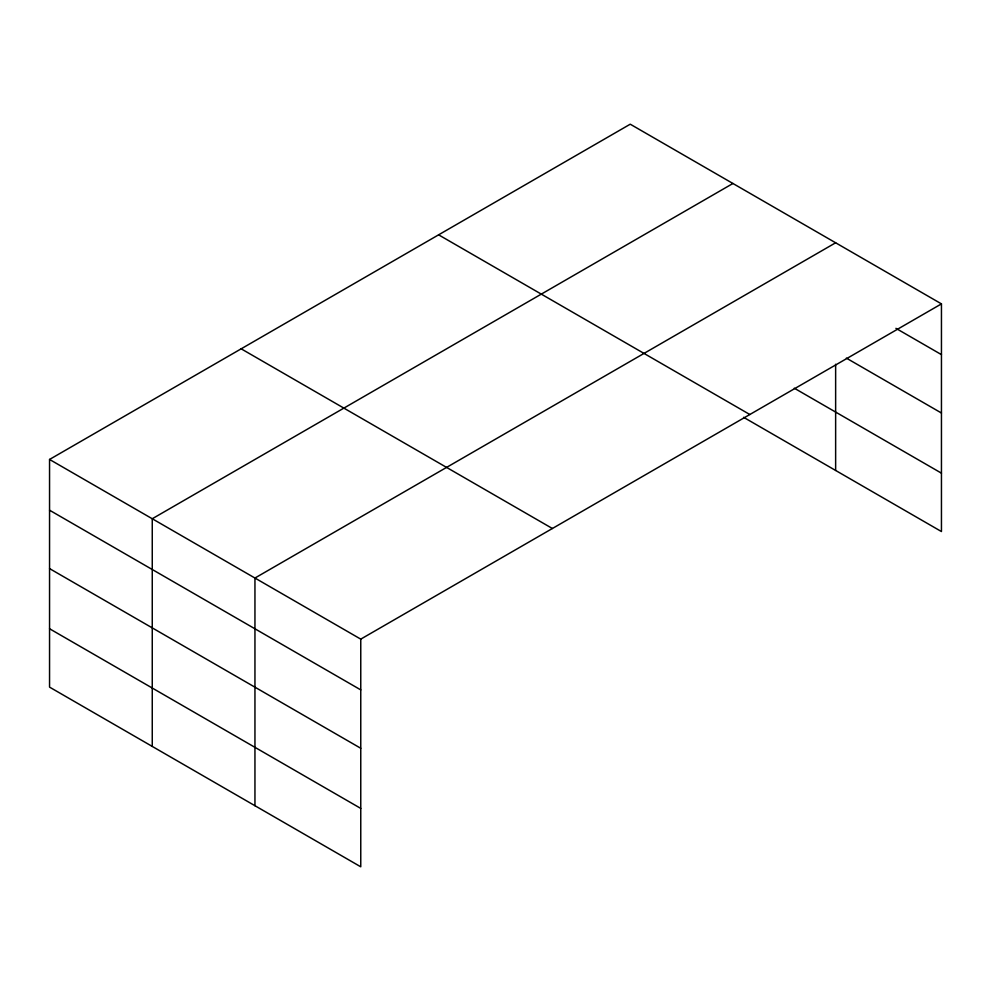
<?xml version="1.0" encoding="UTF-8"?>
<svg xmlns="http://www.w3.org/2000/svg" width="991" height="991" viewBox="0 0 991 991"><rect width="100%" height="100%" fill="white"/><g stroke="black" fill="none" stroke-linecap="round" stroke-linejoin="round"><path stroke-width="1.49" d="M49.55 459.452L360.761 639.133L360.761 866.803L49.55 687.122L49.55 459.452L630.239 124.197L941.45 303.878L941.45 531.548L743.609 417.322M732.931 183.484L152.255 518.751L152.255 746.421M835.636 242.783L254.947 578.038L254.947 805.72M360.761 639.133L941.45 303.878M895.914 328.331L941.45 354.629M846.351 358.11L941.45 413.012M794.287 388.199L941.45 473.165M438.604 234.83L749.828 414.511M241.172 348.82L552.396 528.5M49.55 510.204L360.761 689.885M49.55 568.586L360.761 748.267M49.55 628.74L360.761 808.421M835.636 364.254L835.636 470.452"/></g></svg>
